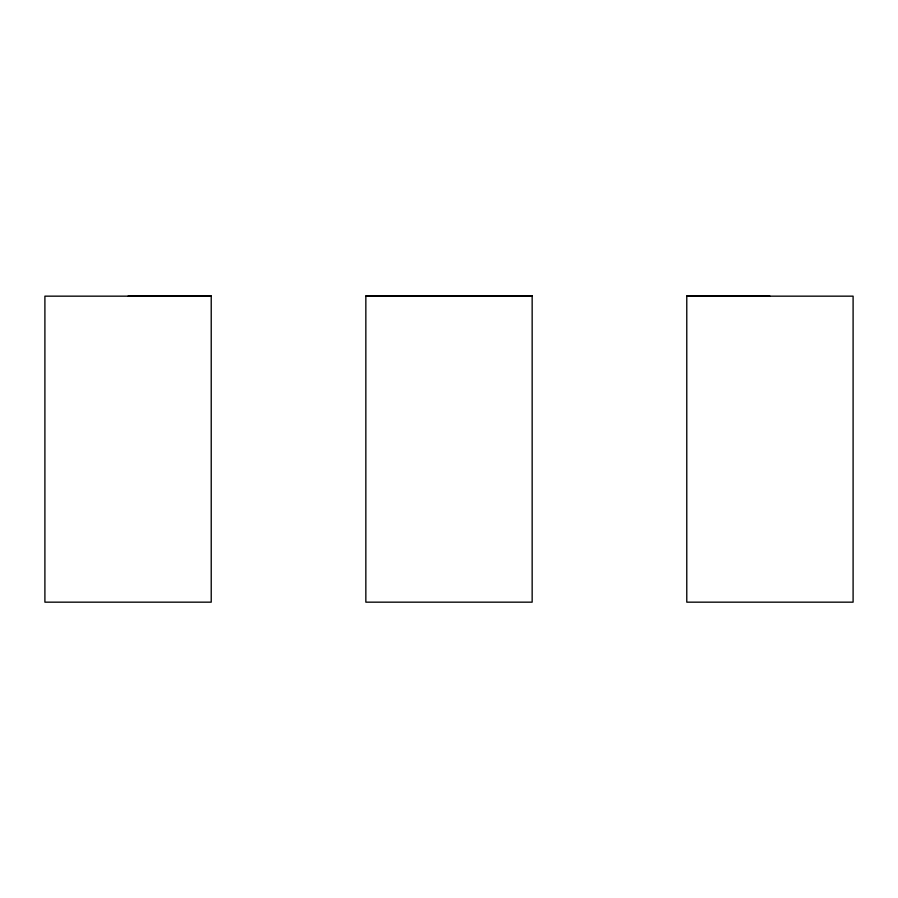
<?xml version="1.0" encoding="UTF-8"?>
<svg xmlns="http://www.w3.org/2000/svg" width="898" height="898" viewBox="0 0 898 898"><rect width="100%" height="100%" fill="white"/><g stroke="black" fill="none" stroke-linecap="round" stroke-linejoin="round"><path stroke-width="1.35" d="M211.221 296.16L44.9 296.16L44.9 602.165L211.221 602.165L211.221 295.835L128.055 296.16M365.845 296.16L532.155 296.16M686.779 296.16L853.1 296.16L853.1 602.165L686.779 602.165L686.779 295.835L769.945 296.16M532.155 295.835L365.845 295.835L365.845 602.165L532.155 602.165L532.155 295.835"/></g></svg>
